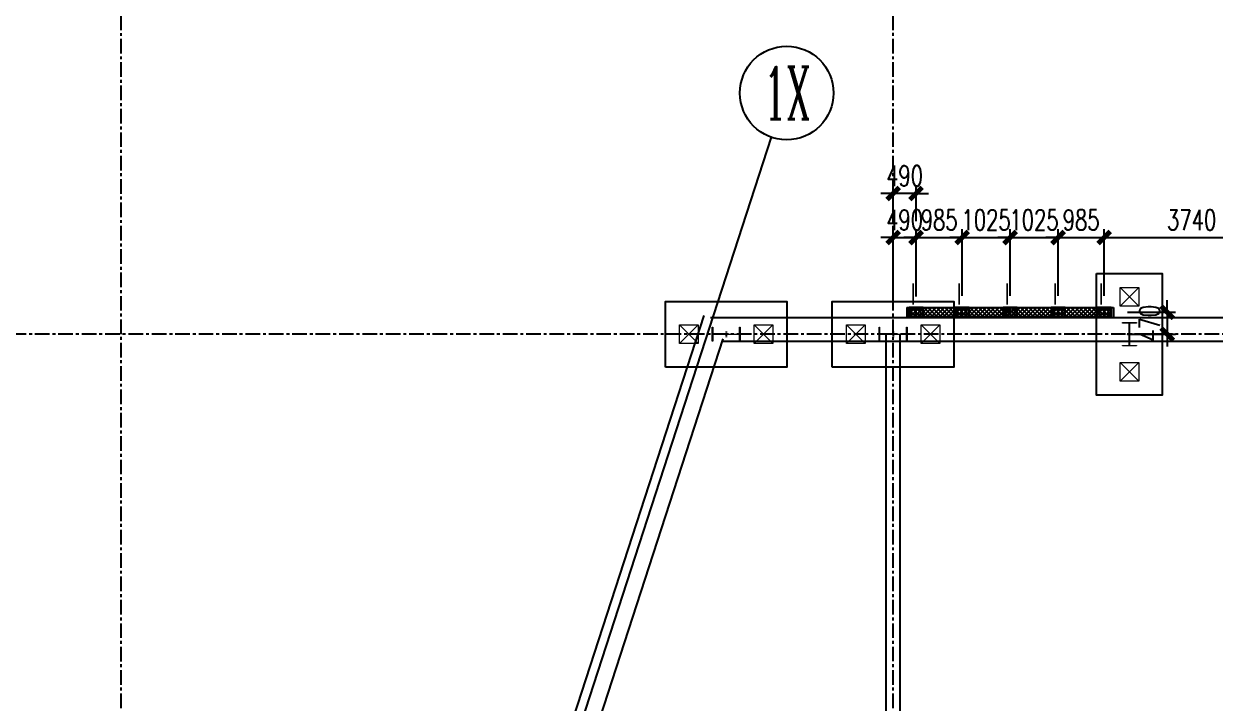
# Model space of a CAD drawing. Extents: x 782294 to 1727252, y -631030 to 17645.
# Drawn here: x 1018017 to 1043480, y -163820 to -149291 of the extents above; entities that cross this region are included whole.
import ezdxf
from ezdxf.enums import TextEntityAlignment as Align

# ---------------------------------------------------------------- set-up
doc = ezdxf.new("R2010")
doc.units = 0
doc.linetypes.add('CENTER', pattern=[2, 1.25, -0.25, 0.25, -0.25])
doc.layers.get('Defpoints').update_dxf_attribs({"color": 210})
for name, color, linetype in [('!ZN1-标注-173', 173, 'Continuous'), ('!ZN3-铝板幕墙-3', 3, 'Continuous'), ('2钢材断面', 2, 'Continuous'), ('30预埋件', 30, 'Continuous'), ('3符号', 3, 'Continuous'), ('40钢材投影', 40, 'Continuous'), ('ALT_CEN-0-30', 1, 'CENTER'), ('DIM', 173, 'Continuous'), ('DOTE', 1, 'CENTER'), ('S-BKL', 4, 'Continuous'), ('S-DOTE1', 140, 'CENTER'), ('S-HATCH1-W', 252, 'Continuous'), ('结构轮廓线', 1, 'Continuous')]:
    doc.layers.add(name, color=color, linetype=linetype)
for name, color, linetype, lineweight in [('S-col', 2, 'Continuous', 0), ('S-zhuang', 1, 'Continuous', 0), ('砼柱', 2, 'Continuous', 35)]:
    doc.layers.add(name, color=color, linetype=linetype, lineweight=lineweight)
doc.styles.add('_TCH_AXIS', font='COMPLEX', dxfattribs={"bigfont": 'GBCBIG'})
doc.styles.add('DHTEXT-1', font='romans.shx', dxfattribs={"width": 0.7, "bigfont": 'chinese.shx'})
doc.dimstyles.new('ZN175', dxfattribs={"dimscale": 175, "dimtxt": 2.5, "dimasz": 1.5, "dimexe": 1, "dimexo": 2, "dimgap": 0.9, "dimtad": 1, "dimdec": 0, "dimdsep": 46, "dimtxsty": 'DHTEXT-1', "dimblk": 'ARCHTICK', "dimcen": 2.5, "dimclrd": 173, "dimclre": 173, "dimclrt": 7, "dimazin": 2, "dimtfac": 1, "dimtdec": 0, "dimtix": 1, "dimtmove": 2, "dimatfit": 3, "dimfxl": 0, "dimtolj": 1, "dimtzin": 0, "dimarcsym": 0})

# ---------------------------------------------------------------- blocks, each defined once
blk = doc.blocks.new('卓越-轴号')
blk.add_circle((0, 0), 4)
at = {"color": 0, "style": '_TCH_AXIS', "width": 1.041667, "flags": 8}
blk.add_attdef('A', text='', height=4.48, dxfattribs=at).set_placement((-2, -2.24), (2, -2.24), align=Align.FIT)
blk = doc.blocks.new('20250901082728')
at = {"layer": 'DOTE', "ltscale": 250}
for p, q in [((10500, -5994), (10500, 99662.3)), ((27000, -5993.9), (27000, 99662.3)), ((133969.2, 90000), (-8092.2, 90000))]:
    blk.add_line(p, q, dxfattribs=at)
at = {"layer": 'DOTE', "linetype": 'ByBlock'}
blk.add_lwpolyline([(-2087.6, 12582.6), (24399, 94214.7)], dxfattribs=at)
at = {"layer": '3符号', "color": 7}
ref = blk.add_blockref('卓越-轴号', (24725.2, 95160), dxfattribs=dict(at, xscale=250, yscale=250, zscale=250))
ref.add_attrib('A', '1X', dxfattribs={"layer": '0', "color": 0, "height": 1120, "style": '_TCH_AXIS', "width": 0.568182}).set_placement((24225.2, 94600), (25225.2, 94600), align=Align.FIT)
blk = doc.blocks.new('20250913105919')
at = {"layer": '结构轮廓线', "color": 1, "ltscale": 500}
for p, q in [((27290, 90570), (31710, 90570)), ((27290, 90570), (27290, 90350)), ((31710, 90570), (31710, 90350))]:
    blk.add_line(p, q, dxfattribs=at)
blk = doc.blocks.new('20250902145151')
at = {"layer": '2钢材断面'}
for p, q in [((150, 100), (-150, 100)), ((-150, 100), (-150, -100)), ((150, -100), (150, 100)), ((-150, -100), (150, -100))]:
    blk.add_line(p, q, dxfattribs=at)
at = {"layer": '40钢材投影'}
for centre, radius in [((-100, 50), 10), ((-100, 50), 5), ((0, 50), 10), ((0, 50), 5), ((100, 50), 10), ((100, 50), 5), ((-100, -50), 10), ((-100, -50), 5), ((0, -50), 10), ((0, -50), 5), ((100, -50), 10), ((100, -50), 5)]:
    blk.add_circle(centre, radius, dxfattribs=at)
at = {"layer": 'ALT_CEN-0-30', "ltscale": 20}
for p, q in [((-150, 50), (150, 50)), ((-100, 100), (-100, -100)), ((0, 100), (0, -100)), ((100, 100), (100, -100)), ((-150, -50), (150, -50))]:
    blk.add_line(p, q, dxfattribs=at)
blk = doc.blocks.new('20250912153858')
at = {"ltscale": 50}
blk.add_blockref('20250902145151', (0, 100), dxfattribs=at)
at = {"layer": '30预埋件', "style": 'DHTEXT-1', "text_generation_flag": 6, "width": 0.55}
blk.add_attdef('B', (105, -65), '', height=450, dxfattribs=at)
blk = doc.blocks.new('20250913102435')
at = {"layer": '结构轮廓线', "ltscale": 500, "rotation": 180}
for p in [(27490, 90570), (28475, 90570), (29500, 90570), (30525, 90570), (31510, 90570)]:
    blk.add_blockref('20250912153858', p, dxfattribs=at).add_auto_attribs({'B': 'I'})
blk = doc.blocks.new('_ArchTick')
at = {"color": 0, "linetype": 'ByBlock', "const_width": 0.4}
blk.add_lwpolyline([(-0.5, -0.5), (0.5, 0.5)], dxfattribs=at)
blk = doc.blocks.new('*D487')
at = {"layer": 'Defpoints', "color": 0, "ltscale": 1750, "transparency": 16777216}
for p in [(1037087, -153861), (1036597, -155473), (1037087, -155473)]:
    blk.add_point(p, dxfattribs=at)
at = {"layer": 'DIM', "color": 173, "linetype": 'ByBlock', "lineweight": -2, "ltscale": 1750, "transparency": 16777216}
for p, q in [((1036597, -155123), (1036597, -153686)), ((1037087, -155123), (1037087, -153686)), ((1036597, -153861), (1036335, -153861)), ((1036597, -153861), (1037087, -153861)), ((1037087, -153861), (1037350, -153861))]:
    blk.add_line(p, q, dxfattribs=at)
at = {"layer": 'DIM', "color": 173, "lineweight": -2, "ltscale": 1750, "transparency": 16777216, "xscale": 262.5, "yscale": 262.5, "zscale": 262.5}
blk.add_blockref('_ArchTick', (1036597, -153861), dxfattribs=at)
at = {"layer": 'DIM', "color": 173, "lineweight": -2, "ltscale": 1750, "transparency": 16777216, "xscale": 262.5, "yscale": 262.5, "zscale": 262.5, "rotation": 180}
blk.add_blockref('_ArchTick', (1037087, -153861), dxfattribs=at)
at = {"layer": 'DIM', "color": 7, "ltscale": 1750, "transparency": 16777216, "insert": (1036842, -153485), "char_height": 437.5, "attachment_point": 5, "style": 'DHTEXT-1'}
blk.add_mtext('\\A1;490', dxfattribs=at)
blk = doc.blocks.new('*D540')
at = {"layer": 'Defpoints', "color": 0, "ltscale": 1750, "transparency": 16777216}
for p in [(1044847, -153861), (1041107, -155461), (1044847, -155461)]:
    blk.add_point(p, dxfattribs=at)
at = {"layer": 'DIM', "color": 173, "linetype": 'ByBlock', "lineweight": -2, "ltscale": 1750, "transparency": 16777216}
for p, q in [((1041107, -155111), (1041107, -153686)), ((1044847, -155111), (1044847, -153686)), ((1041107, -153861), (1044847, -153861))]:
    blk.add_line(p, q, dxfattribs=at)
at = {"layer": 'DIM', "color": 173, "lineweight": -2, "ltscale": 1750, "transparency": 16777216, "xscale": 262.5, "yscale": 262.5, "zscale": 262.5, "rotation": 180}
blk.add_blockref('_ArchTick', (1041107, -153861), dxfattribs=at)
at = {"layer": 'DIM', "color": 173, "lineweight": -2, "ltscale": 1750, "transparency": 16777216, "xscale": 262.5, "yscale": 262.5, "zscale": 262.5}
blk.add_blockref('_ArchTick', (1044847, -153861), dxfattribs=at)
at = {"layer": 'DIM', "color": 7, "ltscale": 1750, "transparency": 16777216, "insert": (1042977, -153485), "char_height": 437.5, "attachment_point": 5, "style": 'DHTEXT-1'}
blk.add_mtext('\\A1;3740', dxfattribs=at)
blk = doc.blocks.new('*D541')
at = {"layer": 'Defpoints', "color": 0, "ltscale": 1750, "transparency": 16777216}
for p in [(1041107, -153861), (1040122, -155461), (1041107, -155461)]:
    blk.add_point(p, dxfattribs=at)
at = {"layer": 'DIM', "color": 173, "linetype": 'ByBlock', "lineweight": -2, "ltscale": 1750, "transparency": 16777216}
for p, q in [((1040122, -155111), (1040122, -153686)), ((1041107, -155111), (1041107, -153686)), ((1040122, -153861), (1039860, -153861)), ((1040122, -153861), (1041107, -153861)), ((1041107, -153861), (1041370, -153861))]:
    blk.add_line(p, q, dxfattribs=at)
at = {"layer": 'DIM', "color": 173, "lineweight": -2, "ltscale": 1750, "transparency": 16777216, "xscale": 262.5, "yscale": 262.5, "zscale": 262.5}
blk.add_blockref('_ArchTick', (1040122, -153861), dxfattribs=at)
at = {"layer": 'DIM', "color": 173, "lineweight": -2, "ltscale": 1750, "transparency": 16777216, "xscale": 262.5, "yscale": 262.5, "zscale": 262.5, "rotation": 180}
blk.add_blockref('_ArchTick', (1041107, -153861), dxfattribs=at)
at = {"layer": 'DIM', "color": 7, "ltscale": 1750, "transparency": 16777216, "insert": (1040615, -153485), "char_height": 437.5, "attachment_point": 5, "style": 'DHTEXT-1'}
blk.add_mtext('\\A1;985', dxfattribs=at)
blk = doc.blocks.new('*D542')
at = {"layer": 'Defpoints', "color": 0, "ltscale": 1750, "transparency": 16777216}
for p in [(1040122, -153861), (1039097, -155461), (1040122, -155461)]:
    blk.add_point(p, dxfattribs=at)
at = {"layer": 'DIM', "color": 173, "linetype": 'ByBlock', "lineweight": -2, "ltscale": 1750, "transparency": 16777216}
for p, q in [((1039097, -155111), (1039097, -153686)), ((1040122, -155111), (1040122, -153686)), ((1039097, -153861), (1038835, -153861)), ((1039097, -153861), (1040122, -153861)), ((1040122, -153861), (1040385, -153861))]:
    blk.add_line(p, q, dxfattribs=at)
at = {"layer": 'DIM', "color": 173, "lineweight": -2, "ltscale": 1750, "transparency": 16777216, "xscale": 262.5, "yscale": 262.5, "zscale": 262.5}
blk.add_blockref('_ArchTick', (1039097, -153861), dxfattribs=at)
at = {"layer": 'DIM', "color": 173, "lineweight": -2, "ltscale": 1750, "transparency": 16777216, "xscale": 262.5, "yscale": 262.5, "zscale": 262.5, "rotation": 180}
blk.add_blockref('_ArchTick', (1040122, -153861), dxfattribs=at)
at = {"layer": 'DIM', "color": 7, "ltscale": 1750, "transparency": 16777216, "insert": (1039610, -153485), "char_height": 437.5, "attachment_point": 5, "style": 'DHTEXT-1'}
blk.add_mtext('\\A1;1025', dxfattribs=at)
blk = doc.blocks.new('*D543')
at = {"layer": 'Defpoints', "color": 0, "ltscale": 1750, "transparency": 16777216}
for p in [(1039097, -153861), (1038072, -155461), (1039097, -155461)]:
    blk.add_point(p, dxfattribs=at)
at = {"layer": 'DIM', "color": 173, "linetype": 'ByBlock', "lineweight": -2, "ltscale": 1750, "transparency": 16777216}
for p, q in [((1038072, -155111), (1038072, -153686)), ((1039097, -155111), (1039097, -153686)), ((1038072, -153861), (1037810, -153861)), ((1038072, -153861), (1039097, -153861)), ((1039097, -153861), (1039360, -153861))]:
    blk.add_line(p, q, dxfattribs=at)
at = {"layer": 'DIM', "color": 173, "lineweight": -2, "ltscale": 1750, "transparency": 16777216, "xscale": 262.5, "yscale": 262.5, "zscale": 262.5}
blk.add_blockref('_ArchTick', (1038072, -153861), dxfattribs=at)
at = {"layer": 'DIM', "color": 173, "lineweight": -2, "ltscale": 1750, "transparency": 16777216, "xscale": 262.5, "yscale": 262.5, "zscale": 262.5, "rotation": 180}
blk.add_blockref('_ArchTick', (1039097, -153861), dxfattribs=at)
at = {"layer": 'DIM', "color": 7, "ltscale": 1750, "transparency": 16777216, "insert": (1038585, -153485), "char_height": 437.5, "attachment_point": 5, "style": 'DHTEXT-1'}
blk.add_mtext('\\A1;1025', dxfattribs=at)
blk = doc.blocks.new('*D544')
at = {"layer": 'Defpoints', "color": 0, "ltscale": 1750, "transparency": 16777216}
for p in [(1038072, -153861), (1037087, -155461), (1038072, -155461)]:
    blk.add_point(p, dxfattribs=at)
at = {"layer": 'DIM', "color": 173, "linetype": 'ByBlock', "lineweight": -2, "ltscale": 1750, "transparency": 16777216}
for p, q in [((1037087, -155111), (1037087, -153686)), ((1038072, -155111), (1038072, -153686)), ((1037087, -153861), (1036825, -153861)), ((1037087, -153861), (1038072, -153861)), ((1038072, -153861), (1038335, -153861))]:
    blk.add_line(p, q, dxfattribs=at)
at = {"layer": 'DIM', "color": 173, "lineweight": -2, "ltscale": 1750, "transparency": 16777216, "xscale": 262.5, "yscale": 262.5, "zscale": 262.5}
blk.add_blockref('_ArchTick', (1037087, -153861), dxfattribs=at)
at = {"layer": 'DIM', "color": 173, "lineweight": -2, "ltscale": 1750, "transparency": 16777216, "xscale": 262.5, "yscale": 262.5, "zscale": 262.5, "rotation": 180}
blk.add_blockref('_ArchTick', (1038072, -153861), dxfattribs=at)
at = {"layer": 'DIM', "color": 7, "ltscale": 1750, "transparency": 16777216, "insert": (1037580, -153485), "char_height": 437.5, "attachment_point": 5, "style": 'DHTEXT-1'}
blk.add_mtext('\\A1;985', dxfattribs=at)
blk = doc.blocks.new('*D1326')
at = {"layer": 'Defpoints', "color": 0, "ltscale": 1750, "transparency": 16777216}
for p in [(1036597, -152919), (1036597, -153861), (1037087, -153861)]:
    blk.add_point(p, dxfattribs=at)
at = {"layer": '砼柱', "color": 173, "linetype": 'ByBlock', "lineweight": -2, "ltscale": 1750, "transparency": 16777216}
for p, q in [((1036597, -153511), (1036597, -152744)), ((1037087, -153511), (1037087, -152744)), ((1036597, -152919), (1036335, -152919)), ((1037087, -152919), (1036597, -152919)), ((1037087, -152919), (1037350, -152919))]:
    blk.add_line(p, q, dxfattribs=at)
at = {"layer": '砼柱', "color": 173, "lineweight": -2, "ltscale": 1750, "transparency": 16777216, "xscale": 262.5, "yscale": 262.5, "zscale": 262.5}
blk.add_blockref('_ArchTick', (1036597, -152919), dxfattribs=at)
at = {"layer": '砼柱', "color": 173, "lineweight": -2, "ltscale": 1750, "transparency": 16777216, "xscale": 262.5, "yscale": 262.5, "zscale": 262.5, "rotation": 180}
blk.add_blockref('_ArchTick', (1037087, -152919), dxfattribs=at)
at = {"layer": '砼柱', "color": 7, "ltscale": 1750, "transparency": 16777216, "insert": (1036842, -152543), "char_height": 437.5, "attachment_point": 5, "style": 'DHTEXT-1'}
blk.add_mtext('\\A1;490', dxfattribs=at)
blk = doc.blocks.new('*D1390')
at = {"layer": '!ZN1-标注-173', "color": 173, "linetype": 'ByBlock', "lineweight": -2, "ltscale": 1750, "transparency": 16777216}
for p, q in [((1042456, -155461), (1042456, -155199)), ((1041607, -155461), (1042631, -155461)), ((1042456, -155461), (1042456, -155931)), ((1041607, -155931), (1042631, -155931)), ((1042456, -155931), (1042456, -156194))]:
    blk.add_line(p, q, dxfattribs=at)
at = {"layer": 'Defpoints', "color": 0, "ltscale": 1750, "transparency": 16777216}
for p in [(1041257, -155461), (1041257, -155931), (1042456, -155931)]:
    blk.add_point(p, dxfattribs=at)
at = {"layer": '!ZN1-标注-173', "color": 173, "lineweight": -2, "ltscale": 1750, "transparency": 16777216, "xscale": 262.5, "yscale": 262.5, "zscale": 262.5}
for p, rotation in [((1042456, -155461), 270), ((1042456, -155931), 90)]:
    blk.add_blockref('_ArchTick', p, dxfattribs=dict(at, rotation=rotation))
at = {"layer": '!ZN1-标注-173', "color": 7, "ltscale": 1750, "transparency": 16777216, "insert": (1042079, -155696), "char_height": 437.5, "attachment_point": 5, "rotation": 90, "style": 'DHTEXT-1'}
blk.add_mtext('\\A1;470', dxfattribs=at)
blk = doc.blocks.new('20250922145040')
at = {"layer": 'S-col'}
blk.add_lwpolyline([(-0.375, -0.188), (-0.375, 0.187), (-0.36, 0.187), (-0.36, 0.005), (0.36, 0.005), (0.36, 0.187), (0.375, 0.187), (0.375, -0.188), (0.36, -0.188), (0.36, -0.005), (-0.36, -0.005), (-0.36, -0.188)], close=True, dxfattribs=at)
blk = doc.blocks.new('S-ZHUANG-400')
at = {"layer": 'S-zhuang'}
for p, q in [((200, -200), (-200, 200)), ((-200, -200), (200, 200))]:
    blk.add_line(p, q, dxfattribs=at)
blk.add_lwpolyline([(-200, 200), (200, 200), (200, -200), (-200, -200)], close=True, dxfattribs=at)
blk = doc.blocks.new('CT2')
at = {"layer": 'S-DOTE1', "ltscale": 0.25}
for p, q in [((-193625, -187226), (-193625, -187106)), ((-193565, -187166), (-193685, -187166))]:
    blk.add_line(p, q, dxfattribs=at)
at = {"layer": 'S-HATCH1-W'}
blk.add_lwpolyline([(-194325, -185866), (-192925, -185866), (-192925, -188466), (-194325, -188466)], close=True, dxfattribs=at)
at = {"layer": 'S-zhuang'}
for p in [(-193625, -186366), (-193625, -187966)]:
    blk.add_blockref('S-ZHUANG-400', p, dxfattribs=at)
blk = doc.blocks.new('A$Cda0970a6')
at = {"layer": 'S-HATCH1-W'}
h = blk.add_hatch(dxfattribs=at)
h.set_pattern_fill('ANSI37', color=256, scale=20)
h.set_pattern_definition([(45, (232708.505, 346188.27), (-44.90128, 44.90128), []), (135, (232708.505, 346188.27), (-44.90128, -44.90128), [])])
h.paths.add_polyline_path([(31660, 90370), (31660, 90570), (27340, 90570), (27340, 90370)])
at = {"layer": 'S-BKL'}
for p, q in [((22953, 90402), (-392, 18461)), ((108200, 90350), (23095, 90350)), ((8859, 45185), (23369, 89900)), ((26850, 0), (26850, 90000)), ((23369, 89850), (108200, 89850))]:
    blk.add_line(p, q, dxfattribs=at)
blk.add_lwpolyline([(27150, 0), (27150, 90000)], dxfattribs=at)
at = {"layer": 'S-col'}
blk.add_lwpolyline([(32200, 89750), (31900, 89750), (31900, 89762), (32046, 89762), (32046, 90238), (31900, 90238), (31900, 90250), (32200, 90250), (32200, 90238), (32054, 90238), (32054, 89762), (32200, 89762)], close=True, dxfattribs=at)
at = {"layer": 'S-HATCH1-W'}
blk.add_lwpolyline([(27340, 90570), (31660, 90570), (31660, 90370), (27340, 90370)], close=True, dxfattribs=at)
at = {"layer": 'S-col', "xscale": 800.0000000000005, "yscale": 800.0000000000005, "zscale": 800.0000000000005}
for p in [(23431, 90000), (27000, 90000)]:
    blk.add_blockref('20250922145040', p, dxfattribs=at)
at = {"layer": 'S-zhuang'}
blk.add_blockref('CT2', (225675, 277166), dxfattribs=at)
at = {"layer": 'S-zhuang', "rotation": 90}
for p in [(-163735, 283625), (-160166, 283625)]:
    blk.add_blockref('CT2', p, dxfattribs=at)

msp = doc.modelspace()

# ---------------------------------------------------------------- block references
at = {"layer": '!ZN3-铝板幕墙-3', "ltscale": 1750}
msp.add_blockref('A$Cda0970a6', (1009597.3, -245931.2), dxfattribs=at)
at = {"ltscale": 2000}
msp.add_blockref('20250901082728', (1009597.3, -245931.2), dxfattribs=at)
at = {"layer": '结构轮廓线', "ltscale": 500}
for name in ['20250913105919', '20250913102435']:
    msp.add_blockref(name, (1009597.3, -245931.2), dxfattribs=at)

# ---------------------------------------------------------------- dimensions: what is measured, and where the dimension line sits
at = {"layer": '!ZN1-标注-173', "ltscale": 1750}
dim = msp.add_aligned_dim(p1=(1041257.3, -155461.2), p2=(1041257.3, -155931.2), distance=1198.2, dimstyle='ZN175', dxfattribs=at)
dim.commit()
dim.dimension.update_dxf_attribs({"geometry": '*D1390', "text_midpoint": (1042079.3, -155696.2)})
at = {"layer": 'DIM', "ltscale": 1750}
for base, p1, p2, picture, middle in [((1037087.3, -153861.2), (1036597.3, -155472.8), (1037087.3, -155472.8), '*D487', (1036842.3, -153484.9)), ((1038072.3, -153861.2), (1037087.3, -155461.2), (1038072.3, -155461.2), '*D544', (1037579.8, -153484.9)), ((1039097.3, -153861.2), (1038072.3, -155461.2), (1039097.3, -155461.2), '*D543', (1038584.8, -153484.9)), ((1040122.3, -153861.2), (1039097.3, -155461.2), (1040122.3, -155461.2), '*D542', (1039609.8, -153484.9)), ((1041107.3, -153861.2), (1040122.3, -155461.2), (1041107.3, -155461.2), '*D541', (1040614.8, -153484.9)), ((1044847.3, -153861.2), (1041107.3, -155461.2), (1044847.3, -155461.2), '*D540', (1042977.3, -153484.9))]:
    dim = msp.add_linear_dim(base=base, p1=p1, p2=p2, dimstyle='ZN175', dxfattribs=at)
    dim.commit()
    dim.dimension.update_dxf_attribs({"geometry": picture, "text_midpoint": middle})
at = {"layer": '砼柱', "ltscale": 1750}
dim = msp.add_linear_dim(base=(1036597.3, -152919.3), p1=(1037087.3, -153861.2), p2=(1036597.3, -153861.2), dimstyle='ZN175', dxfattribs=at)
dim.commit()
dim.dimension.update_dxf_attribs({"geometry": '*D1326', "text_midpoint": (1036842.3, -152543)})

doc.saveas('drawing.dxf')
